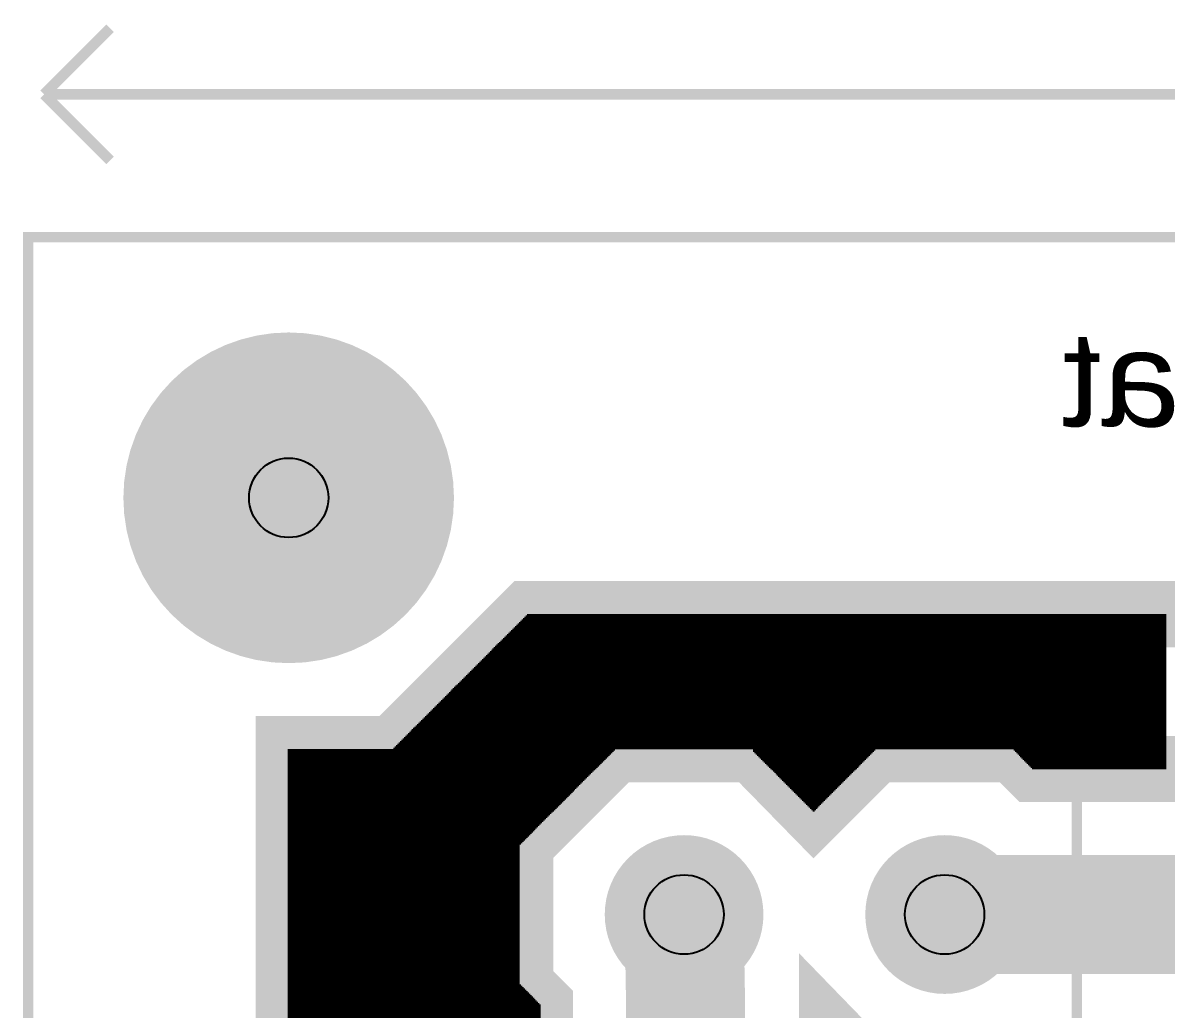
# Model space of a CAD drawing. Extents: x -1.81 to 1.81, y -3.04 to 3.03.
# Drawn here: x -1.806 to -0.942, y 2.277 to 3.023 of the extents above; entities that cross this region are included whole.
import ezdxf

# ---------------------------------------------------------------- set-up
doc = ezdxf.new("R2010")
doc.units = 0
doc.layers.get('0').update_dxf_attribs({"linetype": 'CONTINUOUS'})

# ---------------------------------------------------------------- blocks, each defined once
blk = doc.blocks.new('EPAD')
at = {"const_width": 0.5}
blk.add_lwpolyline([(-0.25, 0, 1), (0.25, 0, 1)], format="xyb", close=True, dxfattribs=at)

msp = doc.modelspace()

# ---------------------------------------------------------------- linework, layer by layer
for points, const_width in [([(-1.79, 2.969), (-1.74, 3.019)], 0.008), ([(-1.79, 2.969), (1.358, 2.969)], 0.008), ([(-1.79, 2.969), (-1.74, 2.919)], 0.008), ([(-1.802, -2.65), (1.347, -2.65), (1.347, 2.861), (-1.802, 2.861), (-1.802, -2.65)], 0.008), ([(-1.605, -1.02), (-1.605, 2.474), (-1.526, 2.474), (-1.424, 2.576), (0.969, 2.576), (1.071, 2.474)], 0.05), ([(-1.415, 1.847), (-1.415, 2.281), (-1.431, 2.297), (-1.431, 2.401), (-1.358, 2.474), (-1.254, 2.474), (-1.208, 2.427), (-1.161, 2.474), (-1.057, 2.474), (-1.042, 2.459), (-0.9, 2.459), (-0.885, 2.474), (-0.782, 2.474), (-0.735, 2.427), (-0.688, 2.474), (-0.585, 2.474), (-0.512, 2.401)], 0.05), ([(-1.409, 2.199), (-1.409, 2.499)], 0.008), ([(-1.009, 2.499), (-1.409, 2.499)], 0.008), ([(-1.009, 2.499), (-1.009, 2.199)], 0.008), ([(-1.305, 1.892), (-1.305, 2.069), (-1.305, 2.289), (-1.306, 2.349)], 0.09), ([(-0.834, 2.349), (-1.109, 2.349)], 0.09), ([(-1.161, 2.224), (-1.194, 2.258), (-1.194, 2.245)], 0.05)]:
    msp.add_lwpolyline(points, dxfattribs=dict(const_width=const_width))
for points in [[(-1.432, 0.958), (-1.432, 2.568)], [(-1.431, 0.958), (-1.431, 2.569)], [(-1.43, 2.402), (-1.43, 2.57)], [(-1.429, 2.403), (-1.429, 2.571)], [(-1.428, 2.404), (-1.428, 2.572)], [(-1.427, 2.405), (-1.427, 2.573)], [(-1.426, 2.406), (-1.426, 2.574)], [(-1.425, 2.407), (-1.425, 2.575)], [(-1.424, 2.408), (-1.424, 2.576)], [(-1.423, 2.409), (-1.423, 2.576)], [(-1.422, 2.41), (-1.422, 2.576)], [(-1.421, 2.411), (-1.421, 2.576)], [(-1.42, 2.412), (-1.42, 2.576)], [(-1.419, 2.413), (-1.419, 2.576)], [(-1.418, 2.414), (-1.418, 2.576)], [(-1.417, 2.415), (-1.417, 2.576)], [(-1.416, 2.416), (-1.416, 2.576)], [(-1.415, 2.417), (-1.415, 2.576)], [(-1.414, 2.418), (-1.414, 2.576)], [(-1.413, 2.419), (-1.413, 2.576)], [(-1.412, 2.42), (-1.412, 2.576)], [(-1.411, 2.421), (-1.411, 2.576)], [(-1.41, 2.422), (-1.41, 2.576)], [(-1.409, 2.423), (-1.409, 2.576)], [(-1.408, 2.424), (-1.408, 2.576)], [(-1.407, 2.425), (-1.407, 2.576)], [(-1.406, 2.426), (-1.406, 2.576)], [(-1.405, 2.427), (-1.405, 2.576)], [(-1.404, 2.428), (-1.404, 2.576)], [(-1.403, 2.429), (-1.403, 2.576)], [(-1.402, 2.43), (-1.402, 2.576)], [(-1.401, 2.431), (-1.401, 2.576)], [(-1.4, 2.432), (-1.4, 2.576)], [(-1.399, 2.433), (-1.399, 2.576)], [(-1.398, 2.434), (-1.398, 2.576)], [(-1.397, 2.435), (-1.397, 2.576)], [(-1.396, 2.436), (-1.396, 2.576)], [(-1.395, 2.437), (-1.395, 2.576)], [(-1.394, 2.438), (-1.394, 2.576)], [(-1.393, 2.439), (-1.393, 2.576)], [(-1.392, 2.44), (-1.392, 2.576)], [(-1.391, 2.441), (-1.391, 2.576)], [(-1.39, 2.442), (-1.39, 2.576)], [(-1.389, 2.443), (-1.389, 2.576)], [(-1.388, 2.444), (-1.388, 2.576)], [(-1.387, 2.445), (-1.387, 2.576)], [(-1.386, 2.446), (-1.386, 2.576)], [(-1.385, 2.447), (-1.385, 2.576)], [(-1.384, 2.448), (-1.384, 2.576)], [(-1.383, 2.449), (-1.383, 2.576)], [(-1.382, 2.45), (-1.382, 2.576)], [(-1.381, 2.451), (-1.381, 2.576)], [(-1.38, 2.452), (-1.38, 2.576)], [(-1.379, 2.453), (-1.379, 2.576)], [(-1.378, 2.454), (-1.378, 2.576)], [(-1.377, 2.455), (-1.377, 2.576)], [(-1.376, 2.456), (-1.376, 2.576)], [(-1.375, 2.457), (-1.375, 2.576)], [(-1.374, 2.458), (-1.374, 2.576)], [(-1.373, 2.459), (-1.373, 2.576)], [(-1.372, 2.46), (-1.372, 2.576)], [(-1.371, 2.461), (-1.371, 2.576)], [(-1.37, 2.462), (-1.37, 2.576)], [(-1.369, 2.463), (-1.369, 2.576)], [(-1.368, 2.464), (-1.368, 2.576)], [(-1.367, 2.465), (-1.367, 2.576)], [(-1.366, 2.466), (-1.366, 2.576)], [(-1.365, 2.467), (-1.365, 2.576)], [(-1.364, 2.468), (-1.364, 2.576)], [(-1.363, 2.469), (-1.363, 2.576)], [(-1.362, 2.47), (-1.362, 2.576)], [(-1.361, 2.471), (-1.361, 2.576)], [(-1.36, 2.472), (-1.36, 2.576)], [(-1.359, 2.473), (-1.359, 2.576)], [(-1.358, 2.474), (-1.358, 2.576)], [(-1.357, 2.474), (-1.357, 2.576)], [(-1.356, 2.474), (-1.356, 2.576)], [(-1.355, 2.474), (-1.355, 2.576)], [(-1.354, 2.474), (-1.354, 2.576)], [(-1.353, 2.474), (-1.353, 2.576)], [(-1.352, 2.474), (-1.352, 2.576)], [(-1.351, 2.474), (-1.351, 2.576)], [(-1.35, 2.474), (-1.35, 2.576)], [(-1.349, 2.474), (-1.349, 2.576)], [(-1.348, 2.474), (-1.348, 2.576)], [(-1.347, 2.474), (-1.347, 2.576)], [(-1.346, 2.474), (-1.346, 2.576)], [(-1.345, 2.474), (-1.345, 2.576)], [(-1.344, 2.474), (-1.344, 2.576)], [(-1.343, 2.474), (-1.343, 2.576)], [(-1.342, 2.474), (-1.342, 2.576)], [(-1.341, 2.474), (-1.341, 2.576)], [(-1.34, 2.474), (-1.34, 2.576)], [(-1.339, 2.474), (-1.339, 2.576)], [(-1.338, 2.474), (-1.338, 2.576)], [(-1.337, 2.474), (-1.337, 2.576)], [(-1.336, 2.474), (-1.336, 2.576)], [(-1.335, 2.474), (-1.335, 2.576)], [(-1.334, 2.474), (-1.334, 2.576)], [(-1.333, 2.474), (-1.333, 2.576)], [(-1.332, 2.474), (-1.332, 2.576)], [(-1.331, 2.474), (-1.331, 2.576)], [(-1.33, 2.474), (-1.33, 2.576)], [(-1.329, 2.474), (-1.329, 2.576)], [(-1.328, 2.474), (-1.328, 2.576)], [(-1.327, 2.474), (-1.327, 2.576)], [(-1.326, 2.474), (-1.326, 2.576)], [(-1.325, 2.474), (-1.325, 2.576)], [(-1.324, 2.474), (-1.324, 2.576)], [(-1.323, 2.474), (-1.323, 2.576)], [(-1.322, 2.474), (-1.322, 2.576)], [(-1.321, 2.474), (-1.321, 2.576)], [(-1.32, 2.474), (-1.32, 2.576)], [(-1.319, 2.474), (-1.319, 2.576)], [(-1.318, 2.474), (-1.318, 2.576)], [(-1.317, 2.474), (-1.317, 2.576)], [(-1.316, 2.474), (-1.316, 2.576)], [(-1.315, 2.474), (-1.315, 2.576)], [(-1.314, 2.474), (-1.314, 2.576)], [(-1.313, 2.474), (-1.313, 2.576)], [(-1.312, 2.474), (-1.312, 2.576)], [(-1.311, 2.474), (-1.311, 2.576)], [(-1.31, 2.474), (-1.31, 2.576)], [(-1.309, 2.474), (-1.309, 2.576)], [(-1.308, 2.474), (-1.308, 2.576)], [(-1.307, 2.474), (-1.307, 2.576)], [(-1.306, 2.474), (-1.306, 2.576)], [(-1.305, 2.474), (-1.305, 2.576)], [(-1.304, 2.474), (-1.304, 2.576)], [(-1.303, 2.474), (-1.303, 2.576)], [(-1.302, 2.474), (-1.302, 2.576)], [(-1.301, 2.474), (-1.301, 2.576)], [(-1.3, 2.474), (-1.3, 2.576)], [(-1.299, 2.474), (-1.299, 2.576)], [(-1.298, 2.474), (-1.298, 2.576)], [(-1.297, 2.474), (-1.297, 2.576)], [(-1.296, 2.474), (-1.296, 2.576)], [(-1.295, 2.474), (-1.295, 2.576)], [(-1.294, 2.474), (-1.294, 2.576)], [(-1.293, 2.474), (-1.293, 2.576)], [(-1.292, 2.474), (-1.292, 2.576)], [(-1.291, 2.474), (-1.291, 2.576)], [(-1.29, 2.474), (-1.29, 2.576)], [(-1.289, 2.474), (-1.289, 2.576)], [(-1.288, 2.474), (-1.288, 2.576)], [(-1.287, 2.474), (-1.287, 2.576)], [(-1.286, 2.474), (-1.286, 2.576)], [(-1.285, 2.474), (-1.285, 2.576)], [(-1.284, 2.474), (-1.284, 2.576)], [(-1.283, 2.474), (-1.283, 2.576)], [(-1.282, 2.474), (-1.282, 2.576)], [(-1.281, 2.474), (-1.281, 2.576)], [(-1.28, 2.474), (-1.28, 2.576)], [(-1.279, 2.474), (-1.279, 2.576)], [(-1.278, 2.474), (-1.278, 2.576)], [(-1.277, 2.474), (-1.277, 2.576)], [(-1.276, 2.474), (-1.276, 2.576)], [(-1.275, 2.474), (-1.275, 2.576)], [(-1.274, 2.474), (-1.274, 2.576)], [(-1.273, 2.474), (-1.273, 2.576)], [(-1.272, 2.474), (-1.272, 2.576)], [(-1.271, 2.474), (-1.271, 2.576)], [(-1.27, 2.474), (-1.27, 2.576)], [(-1.269, 2.474), (-1.269, 2.576)], [(-1.268, 2.474), (-1.268, 2.576)], [(-1.267, 2.474), (-1.267, 2.576)], [(-1.266, 2.474), (-1.266, 2.576)], [(-1.265, 2.474), (-1.265, 2.576)], [(-1.264, 2.474), (-1.264, 2.576)], [(-1.263, 2.474), (-1.263, 2.576)], [(-1.262, 2.474), (-1.262, 2.576)], [(-1.261, 2.474), (-1.261, 2.576)], [(-1.26, 2.474), (-1.26, 2.576)], [(-1.259, 2.474), (-1.259, 2.576)], [(-1.258, 2.474), (-1.258, 2.576)], [(-1.257, 2.474), (-1.257, 2.576)], [(-1.256, 2.474), (-1.256, 2.576)], [(-1.255, 2.474), (-1.255, 2.576)], [(-1.254, 2.474), (-1.254, 2.576)], [(-1.253, 2.472), (-1.253, 2.576)], [(-1.252, 2.471), (-1.252, 2.576)], [(-1.251, 2.47), (-1.251, 2.576)], [(-1.25, 2.469), (-1.25, 2.576)], [(-1.249, 2.468), (-1.249, 2.576)], [(-1.248, 2.467), (-1.248, 2.576)], [(-1.247, 2.466), (-1.247, 2.576)], [(-1.246, 2.465), (-1.246, 2.576)], [(-1.245, 2.464), (-1.245, 2.576)], [(-1.244, 2.463), (-1.244, 2.576)], [(-1.243, 2.462), (-1.243, 2.576)], [(-1.242, 2.461), (-1.242, 2.576)], [(-1.241, 2.46), (-1.241, 2.576)], [(-1.24, 2.459), (-1.24, 2.576)], [(-1.239, 2.458), (-1.239, 2.576)], [(-1.238, 2.457), (-1.238, 2.576)], [(-1.237, 2.456), (-1.237, 2.576)], [(-1.236, 2.455), (-1.236, 2.576)], [(-1.235, 2.454), (-1.235, 2.576)], [(-1.234, 2.453), (-1.234, 2.576)], [(-1.233, 2.452), (-1.233, 2.576)], [(-1.232, 2.451), (-1.232, 2.576)], [(-1.231, 2.45), (-1.231, 2.576)], [(-1.23, 2.449), (-1.23, 2.576)], [(-1.229, 2.448), (-1.229, 2.576)], [(-1.228, 2.447), (-1.228, 2.576)], [(-1.227, 2.446), (-1.227, 2.576)], [(-1.226, 2.445), (-1.226, 2.576)], [(-1.225, 2.444), (-1.225, 2.576)], [(-1.224, 2.443), (-1.224, 2.576)], [(-1.223, 2.442), (-1.223, 2.576)], [(-1.222, 2.441), (-1.222, 2.576)], [(-1.221, 2.44), (-1.221, 2.576)], [(-1.22, 2.439), (-1.22, 2.576)], [(-1.219, 2.438), (-1.219, 2.576)], [(-1.218, 2.437), (-1.218, 2.576)], [(-1.217, 2.436), (-1.217, 2.576)], [(-1.216, 2.435), (-1.216, 2.576)], [(-1.215, 2.434), (-1.215, 2.576)], [(-1.214, 2.433), (-1.214, 2.576)], [(-1.213, 2.432), (-1.213, 2.576)], [(-1.212, 2.431), (-1.212, 2.576)], [(-1.211, 2.43), (-1.211, 2.576)], [(-1.21, 2.429), (-1.21, 2.576)], [(-1.209, 2.428), (-1.209, 2.576)], [(-1.208, 2.427), (-1.208, 2.576)], [(-1.207, 2.428), (-1.207, 2.576)], [(-1.206, 2.429), (-1.206, 2.576)], [(-1.205, 2.43), (-1.205, 2.576)], [(-1.204, 2.431), (-1.204, 2.576)], [(-1.203, 2.432), (-1.203, 2.576)], [(-1.202, 2.433), (-1.202, 2.576)], [(-1.201, 2.434), (-1.201, 2.576)], [(-1.2, 2.435), (-1.2, 2.576)], [(-1.199, 2.436), (-1.199, 2.576)], [(-1.198, 2.437), (-1.198, 2.576)], [(-1.197, 2.438), (-1.197, 2.576)], [(-1.196, 2.439), (-1.196, 2.576)], [(-1.195, 2.44), (-1.195, 2.576)], [(-1.194, 2.441), (-1.194, 2.576)], [(-1.193, 2.442), (-1.193, 2.576)], [(-1.192, 2.443), (-1.192, 2.576)], [(-1.191, 2.444), (-1.191, 2.576)], [(-1.19, 2.445), (-1.19, 2.576)], [(-1.189, 2.446), (-1.189, 2.576)], [(-1.188, 2.447), (-1.188, 2.576)], [(-1.187, 2.448), (-1.187, 2.576)], [(-1.186, 2.449), (-1.186, 2.576)], [(-1.185, 2.45), (-1.185, 2.576)], [(-1.184, 2.451), (-1.184, 2.576)], [(-1.183, 2.452), (-1.183, 2.576)], [(-1.182, 2.453), (-1.182, 2.576)], [(-1.181, 2.454), (-1.181, 2.576)], [(-1.18, 2.455), (-1.18, 2.576)], [(-1.179, 2.456), (-1.179, 2.576)], [(-1.178, 2.457), (-1.178, 2.576)], [(-1.177, 2.458), (-1.177, 2.576)], [(-1.176, 2.459), (-1.176, 2.576)], [(-1.175, 2.46), (-1.175, 2.576)], [(-1.174, 2.461), (-1.174, 2.576)], [(-1.173, 2.462), (-1.173, 2.576)], [(-1.172, 2.463), (-1.172, 2.576)], [(-1.171, 2.464), (-1.171, 2.576)], [(-1.17, 2.465), (-1.17, 2.576)], [(-1.169, 2.466), (-1.169, 2.576)], [(-1.168, 2.467), (-1.168, 2.576)], [(-1.167, 2.468), (-1.167, 2.576)], [(-1.166, 2.469), (-1.166, 2.576)], [(-1.165, 2.47), (-1.165, 2.576)], [(-1.164, 2.471), (-1.164, 2.576)], [(-1.163, 2.472), (-1.163, 2.576)], [(-1.162, 2.473), (-1.162, 2.576)], [(-1.161, 2.474), (-1.161, 2.576)], [(-1.16, 2.474), (-1.16, 2.576)], [(-1.159, 2.474), (-1.159, 2.576)], [(-1.158, 2.474), (-1.158, 2.576)], [(-1.157, 2.474), (-1.157, 2.576)], [(-1.156, 2.474), (-1.156, 2.576)], [(-1.155, 2.474), (-1.155, 2.576)], [(-1.154, 2.474), (-1.154, 2.576)], [(-1.153, 2.474), (-1.153, 2.576)], [(-1.152, 2.474), (-1.152, 2.576)], [(-1.151, 2.474), (-1.151, 2.576)], [(-1.15, 2.474), (-1.15, 2.576)], [(-1.149, 2.474), (-1.149, 2.576)], [(-1.148, 2.474), (-1.148, 2.576)], [(-1.147, 2.474), (-1.147, 2.576)], [(-1.146, 2.474), (-1.146, 2.576)], [(-1.145, 2.474), (-1.145, 2.576)], [(-1.144, 2.474), (-1.144, 2.576)], [(-1.143, 2.474), (-1.143, 2.576)], [(-1.142, 2.474), (-1.142, 2.576)], [(-1.141, 2.474), (-1.141, 2.576)], [(-1.14, 2.474), (-1.14, 2.576)], [(-1.139, 2.474), (-1.139, 2.576)], [(-1.138, 2.474), (-1.138, 2.576)], [(-1.137, 2.474), (-1.137, 2.576)], [(-1.136, 2.474), (-1.136, 2.576)], [(-1.135, 2.474), (-1.135, 2.576)], [(-1.134, 2.474), (-1.134, 2.576)], [(-1.133, 2.474), (-1.133, 2.576)], [(-1.132, 2.474), (-1.132, 2.576)], [(-1.131, 2.474), (-1.131, 2.576)], [(-1.13, 2.474), (-1.13, 2.576)], [(-1.129, 2.474), (-1.129, 2.576)], [(-1.128, 2.474), (-1.128, 2.576)], [(-1.127, 2.474), (-1.127, 2.576)], [(-1.126, 2.474), (-1.126, 2.576)], [(-1.125, 2.474), (-1.125, 2.576)], [(-1.124, 2.474), (-1.124, 2.576)], [(-1.123, 2.474), (-1.123, 2.576)], [(-1.122, 2.474), (-1.122, 2.576)], [(-1.121, 2.474), (-1.121, 2.576)], [(-1.12, 2.474), (-1.12, 2.576)], [(-1.119, 2.474), (-1.119, 2.576)], [(-1.118, 2.474), (-1.118, 2.576)], [(-1.117, 2.474), (-1.117, 2.576)], [(-1.116, 2.474), (-1.116, 2.576)], [(-1.115, 2.474), (-1.115, 2.576)], [(-1.114, 2.474), (-1.114, 2.576)], [(-1.113, 2.474), (-1.113, 2.576)], [(-1.112, 2.474), (-1.112, 2.576)], [(-1.111, 2.474), (-1.111, 2.576)], [(-1.11, 2.474), (-1.11, 2.576)], [(-1.109, 2.474), (-1.109, 2.576)], [(-1.108, 2.474), (-1.108, 2.576)], [(-1.107, 2.474), (-1.107, 2.576)], [(-1.106, 2.474), (-1.106, 2.576)], [(-1.105, 2.474), (-1.105, 2.576)], [(-1.104, 2.474), (-1.104, 2.576)], [(-1.103, 2.474), (-1.103, 2.576)], [(-1.102, 2.474), (-1.102, 2.576)], [(-1.101, 2.474), (-1.101, 2.576)], [(-1.1, 2.474), (-1.1, 2.576)], [(-1.099, 2.474), (-1.099, 2.576)], [(-1.098, 2.474), (-1.098, 2.576)], [(-1.097, 2.474), (-1.097, 2.576)], [(-1.096, 2.474), (-1.096, 2.576)], [(-1.095, 2.474), (-1.095, 2.576)], [(-1.094, 2.474), (-1.094, 2.576)], [(-1.093, 2.474), (-1.093, 2.576)], [(-1.092, 2.474), (-1.092, 2.576)], [(-1.091, 2.474), (-1.091, 2.576)], [(-1.09, 2.474), (-1.09, 2.576)], [(-1.089, 2.474), (-1.089, 2.576)], [(-1.088, 2.474), (-1.088, 2.576)], [(-1.087, 2.474), (-1.087, 2.576)], [(-1.086, 2.474), (-1.086, 2.576)], [(-1.085, 2.474), (-1.085, 2.576)], [(-1.084, 2.474), (-1.084, 2.576)], [(-1.083, 2.474), (-1.083, 2.576)], [(-1.082, 2.474), (-1.082, 2.576)], [(-1.081, 2.474), (-1.081, 2.576)], [(-1.08, 2.474), (-1.08, 2.576)], [(-1.079, 2.474), (-1.079, 2.576)], [(-1.078, 2.474), (-1.078, 2.576)], [(-1.077, 2.474), (-1.077, 2.576)], [(-1.076, 2.474), (-1.076, 2.576)], [(-1.075, 2.474), (-1.075, 2.576)], [(-1.074, 2.474), (-1.074, 2.576)], [(-1.073, 2.474), (-1.073, 2.576)], [(-1.072, 2.474), (-1.072, 2.576)], [(-1.071, 2.474), (-1.071, 2.576)], [(-1.07, 2.474), (-1.07, 2.576)], [(-1.069, 2.474), (-1.069, 2.576)], [(-1.068, 2.474), (-1.068, 2.576)], [(-1.067, 2.474), (-1.067, 2.576)], [(-1.066, 2.474), (-1.066, 2.576)], [(-1.065, 2.474), (-1.065, 2.576)], [(-1.064, 2.474), (-1.064, 2.576)], [(-1.063, 2.474), (-1.063, 2.576)], [(-1.062, 2.474), (-1.062, 2.576)], [(-1.061, 2.474), (-1.061, 2.576)], [(-1.06, 2.474), (-1.06, 2.576)], [(-1.059, 2.474), (-1.059, 2.576)], [(-1.058, 2.474), (-1.058, 2.576)], [(-1.057, 2.474), (-1.057, 2.576)], [(-1.056, 2.473), (-1.056, 2.576)], [(-1.055, 2.472), (-1.055, 2.576)], [(-1.054, 2.471), (-1.054, 2.576)], [(-1.053, 2.47), (-1.053, 2.576)], [(-1.052, 2.469), (-1.052, 2.576)], [(-1.051, 2.468), (-1.051, 2.576)], [(-1.05, 2.467), (-1.05, 2.576)], [(-1.049, 2.466), (-1.049, 2.576)], [(-1.048, 2.465), (-1.048, 2.576)], [(-1.047, 2.464), (-1.047, 2.576)], [(-1.046, 2.463), (-1.046, 2.576)], [(-1.045, 2.462), (-1.045, 2.576)], [(-1.044, 2.461), (-1.044, 2.576)], [(-1.043, 2.46), (-1.043, 2.576)], [(-1.042, 2.459), (-1.042, 2.576)], [(-1.041, 2.459), (-1.041, 2.576)], [(-1.04, 2.459), (-1.04, 2.576)], [(-1.039, 2.459), (-1.039, 2.576)], [(-1.038, 2.459), (-1.038, 2.576)], [(-1.037, 2.459), (-1.037, 2.576)], [(-1.036, 2.459), (-1.036, 2.576)], [(-1.035, 2.459), (-1.035, 2.576)], [(-1.034, 2.459), (-1.034, 2.576)], [(-1.033, 2.459), (-1.033, 2.576)], [(-1.032, 2.459), (-1.032, 2.576)], [(-1.031, 2.459), (-1.031, 2.576)], [(-1.03, 2.459), (-1.03, 2.576)], [(-1.029, 2.459), (-1.029, 2.576)], [(-1.028, 2.459), (-1.028, 2.576)], [(-1.027, 2.459), (-1.027, 2.576)], [(-1.026, 2.459), (-1.026, 2.576)], [(-1.025, 2.459), (-1.025, 2.576)], [(-1.024, 2.459), (-1.024, 2.576)], [(-1.023, 2.459), (-1.023, 2.576)], [(-1.022, 2.459), (-1.022, 2.576)], [(-1.021, 2.459), (-1.021, 2.576)], [(-1.02, 2.459), (-1.02, 2.576)], [(-1.019, 2.459), (-1.019, 2.576)], [(-1.018, 2.459), (-1.018, 2.576)], [(-1.017, 2.459), (-1.017, 2.576)], [(-1.016, 2.459), (-1.016, 2.576)], [(-1.015, 2.459), (-1.015, 2.576)], [(-1.014, 2.459), (-1.014, 2.576)], [(-1.013, 2.459), (-1.013, 2.576)], [(-1.012, 2.459), (-1.012, 2.576)], [(-1.011, 2.459), (-1.011, 2.576)], [(-1.01, 2.459), (-1.01, 2.576)], [(-1.009, 2.459), (-1.009, 2.576)], [(-1.008, 2.459), (-1.008, 2.576)], [(-1.007, 2.459), (-1.007, 2.576)], [(-1.006, 2.459), (-1.006, 2.576)], [(-1.005, 2.459), (-1.005, 2.576)], [(-1.004, 2.459), (-1.004, 2.576)], [(-1.003, 2.459), (-1.003, 2.576)], [(-1.002, 2.459), (-1.002, 2.576)], [(-1.001, 2.459), (-1.001, 2.576)], [(-1, 2.459), (-1, 2.576)], [(-0.999, 2.459), (-0.999, 2.576)], [(-0.998, 2.459), (-0.998, 2.576)], [(-0.997, 2.459), (-0.997, 2.576)], [(-0.996, 2.459), (-0.996, 2.576)], [(-0.995, 2.459), (-0.995, 2.576)], [(-0.994, 2.459), (-0.994, 2.576)], [(-0.993, 2.459), (-0.993, 2.576)], [(-0.992, 2.459), (-0.992, 2.576)], [(-0.991, 2.459), (-0.991, 2.576)], [(-0.99, 2.459), (-0.99, 2.576)], [(-0.989, 2.459), (-0.989, 2.576)], [(-0.988, 2.459), (-0.988, 2.576)], [(-0.987, 2.459), (-0.987, 2.576)], [(-0.986, 2.459), (-0.986, 2.576)], [(-0.985, 2.459), (-0.985, 2.576)], [(-0.984, 2.459), (-0.984, 2.576)], [(-0.983, 2.459), (-0.983, 2.576)], [(-0.982, 2.459), (-0.982, 2.576)], [(-0.981, 2.459), (-0.981, 2.576)], [(-0.98, 2.459), (-0.98, 2.576)], [(-0.979, 2.459), (-0.979, 2.576)], [(-0.978, 2.459), (-0.978, 2.576)], [(-0.977, 2.459), (-0.977, 2.576)], [(-0.976, 2.459), (-0.976, 2.576)], [(-0.975, 2.459), (-0.975, 2.576)], [(-0.974, 2.459), (-0.974, 2.576)], [(-0.973, 2.459), (-0.973, 2.576)], [(-0.972, 2.459), (-0.972, 2.576)], [(-0.971, 2.459), (-0.971, 2.576)], [(-0.97, 2.459), (-0.97, 2.576)], [(-0.969, 2.459), (-0.969, 2.576)], [(-0.968, 2.459), (-0.968, 2.576)], [(-0.967, 2.459), (-0.967, 2.576)], [(-0.966, 2.459), (-0.966, 2.576)], [(-0.965, 2.459), (-0.965, 2.576)], [(-0.964, 2.459), (-0.964, 2.576)], [(-0.963, 2.459), (-0.963, 2.576)], [(-0.962, 2.459), (-0.962, 2.576)], [(-0.961, 2.459), (-0.961, 2.576)], [(-0.96, 2.459), (-0.96, 2.576)], [(-0.959, 2.459), (-0.959, 2.576)], [(-0.958, 2.459), (-0.958, 2.576)], [(-0.957, 2.459), (-0.957, 2.576)], [(-0.956, 2.459), (-0.956, 2.576)], [(-0.955, 2.459), (-0.955, 2.576)], [(-0.954, 2.459), (-0.954, 2.576)], [(-0.953, 2.459), (-0.953, 2.576)], [(-0.952, 2.459), (-0.952, 2.576)], [(-0.951, 2.459), (-0.951, 2.576)], [(-0.95, 2.459), (-0.95, 2.576)], [(-0.949, 2.459), (-0.949, 2.576)], [(-0.948, 2.459), (-0.948, 2.576)], [(-0.947, 2.459), (-0.947, 2.576)], [(-0.946, 2.459), (-0.946, 2.576)], [(-0.945, 2.459), (-0.945, 2.576)], [(-0.944, 2.459), (-0.944, 2.576)], [(-0.943, 2.459), (-0.943, 2.576)], [(-0.942, 2.459), (-0.942, 2.576)], [(-1.441, 0.957), (-1.441, 2.559)], [(-1.44, 0.958), (-1.44, 2.56)], [(-1.439, 0.958), (-1.439, 2.561)], [(-1.438, 0.958), (-1.438, 2.562)], [(-1.437, 0.958), (-1.437, 2.563)], [(-1.436, 0.958), (-1.436, 2.564)], [(-1.435, 0.958), (-1.435, 2.565)], [(-1.434, 0.958), (-1.434, 2.566)], [(-1.433, 0.958), (-1.433, 2.567)], [(-1.449, 0.949), (-1.449, 2.551)], [(-1.448, 0.95), (-1.448, 2.552)], [(-1.447, 0.951), (-1.447, 2.553)], [(-1.446, 0.952), (-1.446, 2.554)], [(-1.445, 0.953), (-1.445, 2.555)], [(-1.444, 0.954), (-1.444, 2.556)], [(-1.443, 0.955), (-1.443, 2.557)], [(-1.442, 0.956), (-1.442, 2.558)], [(-1.458, 0.94), (-1.458, 2.542)], [(-1.457, 0.941), (-1.457, 2.543)], [(-1.456, 0.942), (-1.456, 2.544)], [(-1.455, 0.943), (-1.455, 2.545)], [(-1.454, 0.944), (-1.454, 2.546)], [(-1.453, 0.945), (-1.453, 2.547)], [(-1.452, 0.946), (-1.452, 2.548)], [(-1.451, 0.947), (-1.451, 2.549)], [(-1.45, 0.948), (-1.45, 2.55)], [(-1.467, 0.931), (-1.467, 2.533)], [(-1.466, 0.932), (-1.466, 2.534)], [(-1.465, 0.933), (-1.465, 2.535)], [(-1.464, 0.934), (-1.464, 2.536)], [(-1.463, 0.935), (-1.463, 2.537)], [(-1.462, 0.936), (-1.462, 2.538)], [(-1.461, 0.937), (-1.461, 2.539)], [(-1.46, 0.938), (-1.46, 2.54)], [(-1.459, 0.939), (-1.459, 2.541)], [(-1.475, 0.923), (-1.475, 2.525)], [(-1.474, 0.924), (-1.474, 2.526)], [(-1.473, 0.925), (-1.473, 2.527)], [(-1.472, 0.926), (-1.472, 2.528)], [(-1.471, 0.927), (-1.471, 2.529)], [(-1.47, 0.928), (-1.47, 2.53)], [(-1.469, 0.929), (-1.469, 2.531)], [(-1.468, 0.93), (-1.468, 2.532)], [(-1.484, 0.914), (-1.484, 2.516)], [(-1.483, 0.915), (-1.483, 2.517)], [(-1.482, 0.916), (-1.482, 2.518)], [(-1.481, 0.917), (-1.481, 2.519)], [(-1.48, 0.918), (-1.48, 2.52)], [(-1.479, 0.919), (-1.479, 2.521)], [(-1.478, 0.92), (-1.478, 2.522)], [(-1.477, 0.921), (-1.477, 2.523)], [(-1.476, 0.922), (-1.476, 2.524)], [(-1.492, 0.906), (-1.492, 2.508)], [(-1.491, 0.907), (-1.491, 2.509)], [(-1.49, 0.908), (-1.49, 2.51)], [(-1.489, 0.909), (-1.489, 2.511)], [(-1.488, 0.91), (-1.488, 2.512)], [(-1.487, 0.911), (-1.487, 2.513)], [(-1.486, 0.912), (-1.486, 2.514)], [(-1.485, 0.913), (-1.485, 2.515)], [(-1.501, 0.897), (-1.501, 2.499)], [(-1.5, 0.898), (-1.5, 2.5)], [(-1.499, 0.899), (-1.499, 2.501)], [(-1.498, 0.9), (-1.498, 2.502)], [(-1.497, 0.901), (-1.497, 2.503)], [(-1.496, 0.902), (-1.496, 2.504)], [(-1.495, 0.903), (-1.495, 2.505)], [(-1.494, 0.904), (-1.494, 2.506)], [(-1.493, 0.905), (-1.493, 2.507)], [(-1.51, 0.888), (-1.51, 2.49)], [(-1.509, 0.889), (-1.509, 2.491)], [(-1.508, 0.89), (-1.508, 2.492)], [(-1.507, 0.891), (-1.507, 2.493)], [(-1.506, 0.892), (-1.506, 2.494)], [(-1.505, 0.893), (-1.505, 2.495)], [(-1.504, 0.894), (-1.504, 2.496)], [(-1.503, 0.895), (-1.503, 2.497)], [(-1.502, 0.896), (-1.502, 2.498)], [(-1.518, 0.633), (-1.518, 2.482)], [(-1.517, 0.662), (-1.517, 2.483)], [(-1.516, 0.663), (-1.516, 2.484)], [(-1.515, 0.664), (-1.515, 2.485)], [(-1.514, 0.666), (-1.514, 2.486)], [(-1.513, 0.885), (-1.513, 2.487)], [(-1.512, 0.886), (-1.512, 2.488)], [(-1.511, 0.887), (-1.511, 2.489)], [(-1.605, -1.02), (-1.605, 2.474)], [(-1.604, -1.02), (-1.604, 2.474)], [(-1.603, -1.02), (-1.603, 2.474)], [(-1.602, -1.02), (-1.602, 2.474)], [(-1.601, -1.02), (-1.601, 2.474)], [(-1.6, -1.02), (-1.6, 2.474)], [(-1.599, -1.02), (-1.599, 2.474)], [(-1.598, -1.02), (-1.598, 2.474)], [(-1.597, -1.02), (-1.597, 2.474)], [(-1.596, -1.02), (-1.596, 2.474)], [(-1.595, -1.02), (-1.595, 2.474)], [(-1.594, -1.02), (-1.594, 2.474)], [(-1.593, -1.02), (-1.593, 2.474)], [(-1.592, -1.02), (-1.592, 2.474)], [(-1.591, -1.02), (-1.591, 2.474)], [(-1.59, -1.02), (-1.59, 2.474)], [(-1.589, -1.02), (-1.589, 2.474)], [(-1.588, -1.02), (-1.588, 2.474)], [(-1.587, -1.02), (-1.587, 2.474)], [(-1.586, -1.02), (-1.586, 2.474)], [(-1.585, -1.02), (-1.585, 2.474)], [(-1.584, -1.02), (-1.584, 2.474)], [(-1.583, -1.02), (-1.583, 2.474)], [(-1.582, -1.02), (-1.582, 2.474)], [(-1.581, -1.02), (-1.581, 2.474)], [(-1.58, -1.02), (-1.58, 2.474)], [(-1.579, -1.02), (-1.579, 2.474)], [(-1.578, -1.02), (-1.578, 2.474)], [(-1.577, -1.02), (-1.577, 2.474)], [(-1.576, -1.02), (-1.576, 2.474)], [(-1.575, -1.02), (-1.575, 2.474)], [(-1.574, -1.02), (-1.574, 2.474)], [(-1.573, -1.02), (-1.573, 2.474)], [(-1.572, -1.02), (-1.572, 2.474)], [(-1.571, -1.02), (-1.571, 2.474)], [(-1.57, -1.02), (-1.57, 2.474)], [(-1.569, -1.02), (-1.569, 2.474)], [(-1.568, -1.02), (-1.568, 2.474)], [(-1.567, -1.02), (-1.567, 2.474)], [(-1.566, -1.02), (-1.566, 2.474)], [(-1.565, -1.02), (-1.565, 2.474)], [(-1.564, -1.02), (-1.564, 2.474)], [(-1.563, -1.02), (-1.563, 2.474)], [(-1.562, -1.02), (-1.562, 2.474)], [(-1.561, -1.02), (-1.561, 2.474)], [(-1.56, -1.02), (-1.56, 2.474)], [(-1.559, -1.02), (-1.559, 2.474)], [(-1.558, -1.02), (-1.558, 2.474)], [(-1.557, -1.02), (-1.557, 2.474)], [(-1.556, -1.02), (-1.556, 2.474)], [(-1.555, -1.02), (-1.555, 2.474)], [(-1.554, -1.02), (-1.554, 2.474)], [(-1.553, -1.02), (-1.553, 2.474)], [(-1.552, -1.02), (-1.552, 2.474)], [(-1.551, -1.02), (-1.551, 2.474)], [(-1.55, -1.02), (-1.55, 2.474)], [(-1.549, -1.02), (-1.549, 2.474)], [(-1.548, -1.02), (-1.548, 2.474)], [(-1.547, -1.02), (-1.547, 2.474)], [(-1.546, -1.02), (-1.546, 2.474)], [(-1.545, -1.02), (-1.545, 2.474)], [(-1.544, -1.02), (-1.544, 2.474)], [(-1.543, -1.02), (-1.543, 2.474)], [(-1.542, -1.02), (-1.542, 2.474)], [(-1.541, -1.02), (-1.541, 2.474)], [(-1.54, -1.02), (-1.54, 2.474)], [(-1.539, -1.02), (-1.539, 2.474)], [(-1.538, -1.02), (-1.538, 2.474)], [(-1.537, -1.02), (-1.537, 2.474)], [(-1.536, -1.02), (-1.536, 2.474)], [(-1.535, -1.02), (-1.535, 2.474)], [(-1.534, -1.02), (-1.534, 2.474)], [(-1.533, -1.02), (-1.533, 2.474)], [(-1.532, 0.315), (-1.532, 2.474)], [(-1.531, 0.316), (-1.531, 2.474)], [(-1.53, 0.317), (-1.53, 2.474)], [(-1.529, 0.318), (-1.529, 2.474)], [(-1.528, 0.319), (-1.528, 2.474)], [(-1.527, 0.32), (-1.527, 2.474)], [(-1.526, 0.609), (-1.526, 2.474)], [(-1.525, 0.612), (-1.525, 2.475)], [(-1.524, 0.615), (-1.524, 2.476)], [(-1.523, 0.618), (-1.523, 2.477)], [(-1.522, 0.621), (-1.522, 2.478)], [(-1.521, 0.624), (-1.521, 2.479)], [(-1.52, 0.627), (-1.52, 2.48)], [(-1.519, 0.63), (-1.519, 2.481)], [(-1.43, 0.958), (-1.43, 2.296)], [(-1.429, 0.958), (-1.429, 2.295)], [(-1.428, 0.958), (-1.428, 2.294)], [(-1.427, 0.958), (-1.427, 2.293)], [(-1.426, 0.958), (-1.426, 2.292)], [(-1.425, 0.958), (-1.425, 2.291)], [(-1.424, 0.958), (-1.424, 2.29)], [(-1.423, 1.252), (-1.423, 2.289)], [(-1.422, 1.262), (-1.422, 2.288)], [(-1.421, 1.272), (-1.421, 2.287)], [(-1.42, 1.282), (-1.42, 2.286)], [(-1.419, 1.323), (-1.419, 2.285)], [(-1.418, 1.324), (-1.418, 2.284)], [(-1.417, 1.456), (-1.417, 2.283)], [(-1.416, 1.5), (-1.416, 2.282)], [(-1.415, 1.501), (-1.415, 2.281)]]:
    msp.add_lwpolyline(points)
for centre in [(-1.605, 2.664), (-1.306, 2.349), (-1.109, 2.349)]:
    msp.add_circle(centre, 0.03)

# ---------------------------------------------------------------- block references
for p, xscale, yscale in [((-1.605, 2.664), 0.25, 0.25), ((-1.306, 2.349), 0.12, 0.12), ((-1.109, 2.349), 0.12, 0.12)]:
    msp.add_blockref('EPAD', p, dxfattribs=dict(xscale=xscale, yscale=yscale))

# ---------------------------------------------------------------- texts
at = {"layer": '12632256', "text_generation_flag": 2, "width": 1.111111}
msp.add_text('Vbat', height=0.072, dxfattribs=at).set_placement((-0.8, 2.718))

doc.saveas('drawing.dxf')
